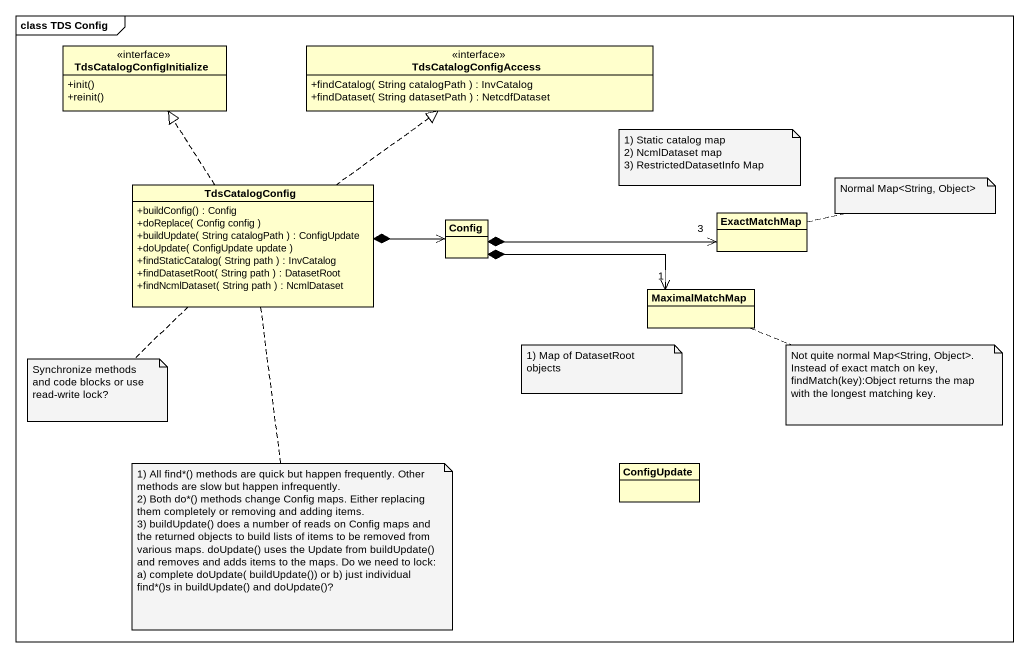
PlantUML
@startuml
mainframe class TDS Config
hide circle
hide empty members
skinparam classAttributeIconSize 0
interface TdsCatalogConfigInitialize {
  +init()
  +reinit()
}
interface TdsCatalogConfigAccess {
  +findCatalog( String catalogPath ) : InvCatalog
  +findDataset( String datasetPath ) : NetcdfDataset
}
class TdsCatalogConfig {
  +buildConfig() : Config
  +doReplace( Config config )
  +buildUpdate( String catalogPath ) : ConfigUpdate
  +doUpdate( ConfigUpdate update )
  +findStaticCatalog( String path ) : InvCatalog
  +findDatasetRoot( String path ) : DatasetRoot
  +findNcmlDataset( String path ) : NcmlDataset
}
class Config
class ExactMatchMap
class MaximalMatchMap
class ConfigUpdate
TdsCatalogConfig .up.|> TdsCatalogConfigInitialize
TdsCatalogConfig .up.|> TdsCatalogConfigAccess
TdsCatalogConfig *-right-> Config
Config *-right-> "3" ExactMatchMap
Config *-right-> "1" MaximalMatchMap
note as N1
  1) Static catalog map
  2) NcmlDataset map
  3) RestrictedDatasetInfo Map
end note
note right of ExactMatchMap : Normal Map<String, Object>
note as N3
  1) Map of DatasetRoot objects
end note
note right of MaximalMatchMap : Not quite normal Map<String, Object>. Instead of exact match on key, findMatch(key):Object returns the map with the longest matching key.
note bottom of TdsCatalogConfig : Synchronize methods and code blocks or use read-write lock?
note bottom of TdsCatalogConfig
  1) All find*() methods are quick but happen frequently. Other methods are slow but happen infrequently.
  2) Both do*() methods change Config maps. Either replacing them completely or removing and adding items.
  3) buildUpdate() does a number of reads on Config maps and the returned objects to build lists of items to be removed from various maps. doUpdate() uses the Update from buildUpdate() and removes and adds items to the maps. Do we need to lock: a) complete doUpdate( buildUpdate()) or b) just individual find*()s in buildUpdate() and doUpdate()?
end note
@enduml
